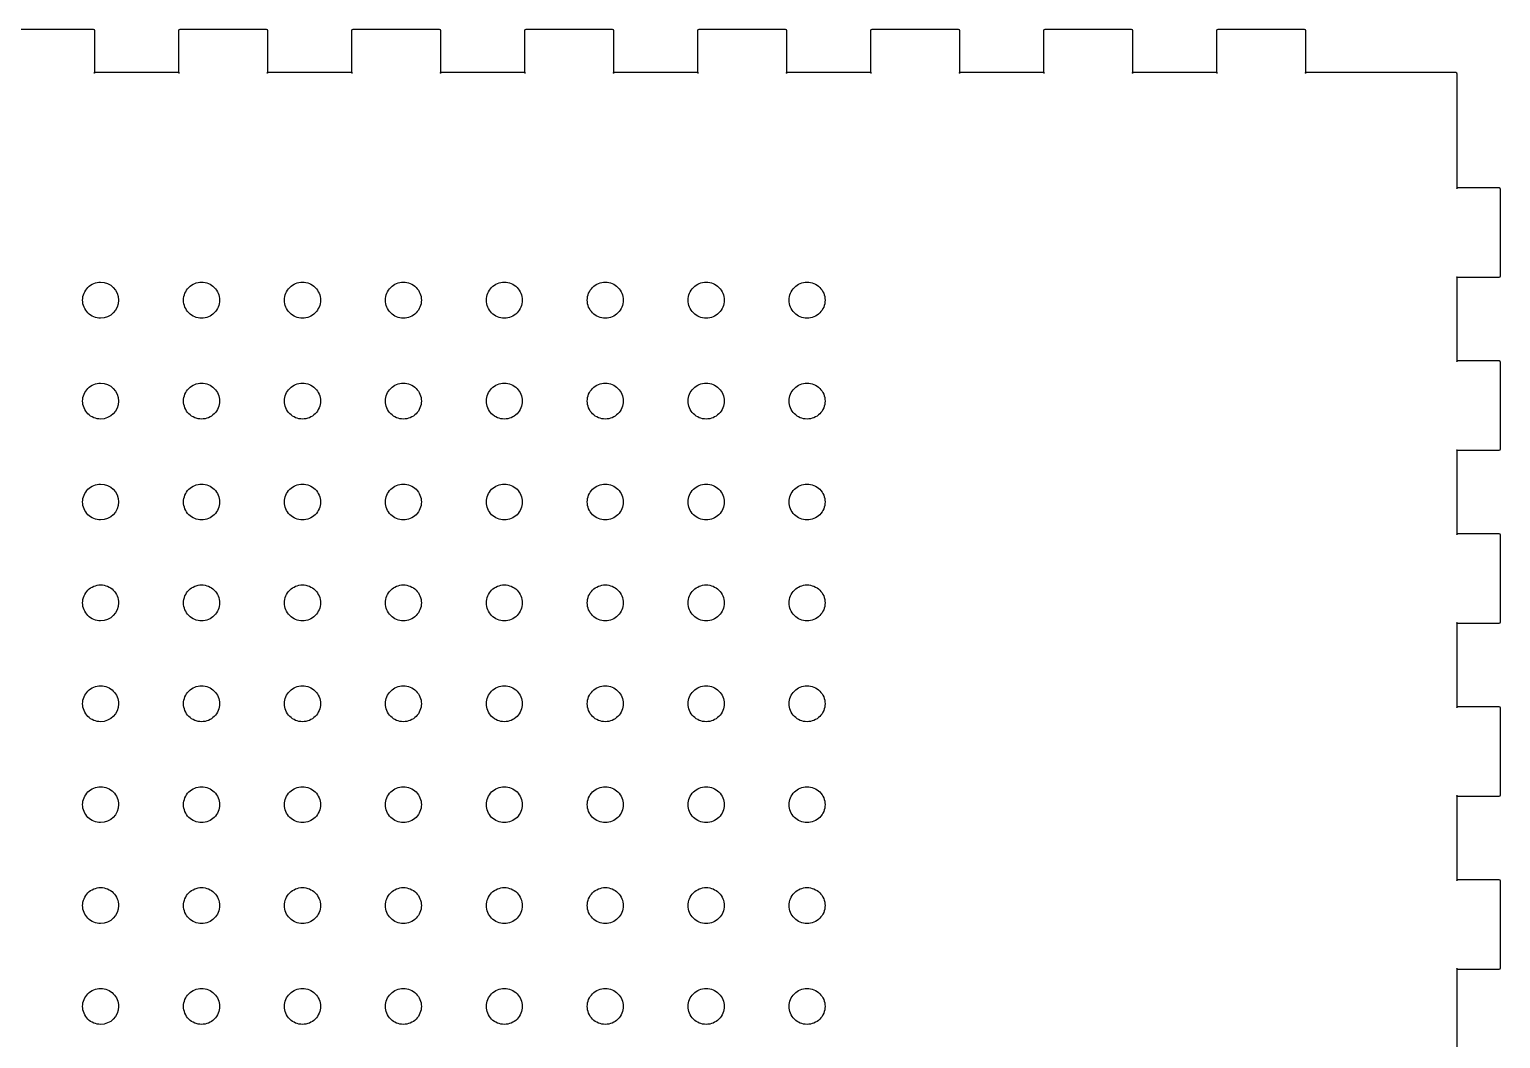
# Model space of a CAD drawing. Header units: millimetres. Extents: x 10 to 420, y 22 to 379.
# Drawn here: x 109.2 to 211.2, y 303.3 to 373.3 of the extents above; entities that cross this region are included whole.
import ezdxf

# ---------------------------------------------------------------- set-up
doc = ezdxf.new("R2010")
doc.units = ezdxf.units.MM
doc.layers.add('Izgaralar', color=7, linetype='CONTINUOUS')

msp = doc.modelspace()

# ---------------------------------------------------------------- linework, layer by layer
at = {"layer": 'Izgaralar', "color": 1}
for points in [[(113.6, 373.3), (107.6, 373.3)], [(119.5, 373.2), (119.5, 370.3), (113.7, 370.3), (113.7, 373.2)], [(125.6, 373.3), (119.6, 373.3)], [(131.5, 373.2), (131.5, 370.3), (125.7, 370.3), (125.7, 373.2)], [(137.6, 373.3), (131.6, 373.3)], [(143.5, 373.2), (143.5, 370.3), (137.7, 370.3), (137.7, 373.2)], [(149.6, 373.3), (143.6, 373.3)], [(155.5, 373.2), (155.5, 370.3), (149.7, 370.3), (149.7, 373.2)], [(161.6, 373.3), (155.6, 373.3)], [(167.5, 373.2), (167.5, 370.3), (161.7, 370.3), (161.7, 373.2)], [(173.6, 373.3), (167.6, 373.3)], [(179.5, 373.2), (179.5, 370.3), (173.7, 370.3), (173.7, 373.2)], [(185.6, 373.3), (179.6, 373.3)], [(191.5, 373.2), (191.5, 370.3), (185.7, 370.3), (185.7, 373.2)], [(197.6, 373.3), (191.6, 373.3)], [(208.1, 370.3), (197.7, 370.3), (197.7, 373.2)], [(211.1, 362.3), (208.2, 362.3), (208.2, 370.2)], [(211.2, 356.2), (211.2, 362.2)], [(211.1, 350.3), (208.2, 350.3), (208.2, 356.1), (211.1, 356.1)], [(211.2, 344.2), (211.2, 350.2)], [(211.1, 338.3), (208.2, 338.3), (208.2, 344.1), (211.1, 344.1)], [(211.2, 332.2), (211.2, 338.2)], [(211.1, 326.3), (208.2, 326.3), (208.2, 332.1), (211.1, 332.1)], [(211.2, 320.2), (211.2, 326.2)], [(211.1, 314.3), (208.2, 314.3), (208.2, 320.1), (211.1, 320.1)], [(211.2, 308.2), (211.2, 314.2)], [(211.1, 302.3), (208.2, 302.3), (208.2, 308.1), (211.1, 308.1)]]:
    msp.add_lwpolyline(points, dxfattribs=at)
at = {"layer": 'Izgaralar', "color": 7}
for points in [[(115.346628, 354.514076)], [(122.34663, 354.514076)], [(129.34663, 354.514076)], [(136.34663, 354.514076)], [(143.34663, 354.514076)], [(150.34663, 354.514076)], [(157.34664, 354.514076)], [(164.34664, 354.514076)], [(115.346628, 347.514076)], [(122.34663, 347.514076)], [(129.34663, 347.514076)], [(136.34663, 347.514076)], [(143.34663, 347.514076)], [(150.34663, 347.514076)], [(157.34664, 347.514076)], [(164.34664, 347.514076)], [(115.346628, 340.514076)], [(122.34663, 340.514076)], [(129.34663, 340.514076)], [(136.34663, 340.514076)], [(143.34663, 340.514076)], [(150.34663, 340.514076)], [(157.34664, 340.514076)], [(164.34664, 340.514076)], [(115.346628, 333.514072)], [(122.34663, 333.514072)], [(129.34663, 333.514072)], [(136.34663, 333.514072)], [(143.34663, 333.514072)], [(150.34663, 333.514072)], [(157.34664, 333.514072)], [(164.34664, 333.514072)], [(115.346628, 326.514072)], [(122.34663, 326.514072)], [(129.34663, 326.514072)], [(136.34663, 326.514072)], [(143.34663, 326.514072)], [(150.34663, 326.514072)], [(157.34664, 326.514072)], [(164.34664, 326.514072)], [(115.346628, 319.514072)], [(122.34663, 319.514072)], [(129.34663, 319.514072)], [(136.34663, 319.514072)], [(143.34663, 319.514072)], [(150.34663, 319.514072)], [(157.34664, 319.514072)], [(164.34664, 319.514072)], [(115.346628, 312.514072)], [(122.34663, 312.514072)], [(129.34663, 312.514072)], [(136.34663, 312.514072)], [(143.34663, 312.514072)], [(150.34663, 312.514072)], [(157.34664, 312.514072)], [(164.34664, 312.514072)], [(115.346628, 305.514072)], [(122.34663, 305.514072)], [(129.34663, 305.514072)], [(136.34663, 305.514072)], [(143.34663, 305.514072)], [(150.34663, 305.514072)], [(157.34664, 305.514072)], [(164.34664, 305.514072)]]:
    msp.add_lwpolyline(points, close=True, dxfattribs=at)
at = {"layer": 'Izgaralar', "color": 1}
for points in [[(113.7, 373.2), (113.7, 373.255), (113.655, 373.3), (113.6, 373.3)], [(119.6, 373.3), (119.545, 373.3), (119.5, 373.255), (119.5, 373.2)], [(125.7, 373.2), (125.7, 373.255), (125.655, 373.3), (125.6, 373.3)], [(131.6, 373.3), (131.545, 373.3), (131.5, 373.255), (131.5, 373.2)], [(137.7, 373.2), (137.7, 373.255), (137.655, 373.3), (137.6, 373.3)], [(143.6, 373.3), (143.545, 373.3), (143.5, 373.255), (143.5, 373.2)], [(149.7, 373.2), (149.7, 373.255), (149.655, 373.3), (149.6, 373.3)], [(155.6, 373.3), (155.545, 373.3), (155.5, 373.255), (155.5, 373.2)], [(161.7, 373.2), (161.7, 373.255), (161.655, 373.3), (161.6, 373.3)], [(167.6, 373.3), (167.545, 373.3), (167.5, 373.255), (167.5, 373.2)], [(173.7, 373.2), (173.7, 373.255), (173.655, 373.3), (173.6, 373.3)], [(179.6, 373.3), (179.545, 373.3), (179.5, 373.255), (179.5, 373.2)], [(185.7, 373.2), (185.7, 373.255), (185.655, 373.3), (185.6, 373.3)], [(191.6, 373.3), (191.545, 373.3), (191.5, 373.255), (191.5, 373.2)], [(197.7, 373.2), (197.7, 373.255), (197.655, 373.3), (197.6, 373.3)], [(113.7, 370.3), (113.6, 370.3), (113.7, 370.2), (113.7, 370.3)], [(119.5, 370.3), (119.5, 370.2), (119.6, 370.3), (119.5, 370.3)], [(125.7, 370.3), (125.6, 370.3), (125.7, 370.2), (125.7, 370.3)], [(131.5, 370.3), (131.5, 370.2), (131.6, 370.3), (131.5, 370.3)], [(137.7, 370.3), (137.6, 370.3), (137.7, 370.2), (137.7, 370.3)], [(143.5, 370.3), (143.5, 370.2), (143.6, 370.3), (143.5, 370.3)], [(149.7, 370.3), (149.6, 370.3), (149.7, 370.2), (149.7, 370.3)], [(155.5, 370.3), (155.5, 370.2), (155.6, 370.3), (155.5, 370.3)], [(161.7, 370.3), (161.6, 370.3), (161.7, 370.2), (161.7, 370.3)], [(167.5, 370.3), (167.5, 370.2), (167.6, 370.3), (167.5, 370.3)], [(173.7, 370.3), (173.6, 370.3), (173.7, 370.2), (173.7, 370.3)], [(179.5, 370.3), (179.5, 370.2), (179.6, 370.3), (179.5, 370.3)], [(185.7, 370.3), (185.6, 370.3), (185.7, 370.2), (185.7, 370.3)], [(191.5, 370.3), (191.5, 370.2), (191.6, 370.3), (191.5, 370.3)], [(197.7, 370.3), (197.6, 370.3), (197.7, 370.2), (197.7, 370.3)], [(208.2, 370.2), (208.2, 370.255), (208.155, 370.3), (208.1, 370.3)], [(208.2, 362.3), (208.1, 362.3), (208.2, 362.2), (208.2, 362.3)], [(211.2, 362.2), (211.2, 362.255), (211.155, 362.3), (211.1, 362.3)], [(208.2, 356.1), (208.2, 356.2), (208.1, 356.1), (208.2, 356.1)], [(211.1, 356.1), (211.155, 356.1), (211.2, 356.145), (211.2, 356.2)], [(208.2, 350.3), (208.1, 350.3), (208.2, 350.2), (208.2, 350.3)], [(211.2, 350.2), (211.2, 350.255), (211.155, 350.3), (211.1, 350.3)], [(208.2, 344.1), (208.2, 344.2), (208.1, 344.1), (208.2, 344.1)], [(211.1, 344.1), (211.155, 344.1), (211.2, 344.145), (211.2, 344.2)], [(208.2, 338.3), (208.1, 338.3), (208.2, 338.2), (208.2, 338.3)], [(211.2, 338.2), (211.2, 338.255), (211.155, 338.3), (211.1, 338.3)], [(208.2, 332.1), (208.2, 332.2), (208.1, 332.1), (208.2, 332.1)], [(211.1, 332.1), (211.155, 332.1), (211.2, 332.145), (211.2, 332.2)], [(208.2, 326.3), (208.1, 326.3), (208.2, 326.2), (208.2, 326.3)], [(211.2, 326.2), (211.2, 326.255), (211.155, 326.3), (211.1, 326.3)], [(208.2, 320.1), (208.2, 320.2), (208.1, 320.1), (208.2, 320.1)], [(211.1, 320.1), (211.155, 320.1), (211.2, 320.145), (211.2, 320.2)], [(208.2, 314.3), (208.1, 314.3), (208.2, 314.2), (208.2, 314.3)], [(211.2, 314.2), (211.2, 314.255), (211.155, 314.3), (211.1, 314.3)], [(208.2, 308.1), (208.2, 308.2), (208.1, 308.1), (208.2, 308.1)], [(211.1, 308.1), (211.155, 308.1), (211.2, 308.145), (211.2, 308.2)]]:
    msp.add_open_spline(points, degree=3, dxfattribs=at)
at = {"layer": 'Izgaralar', "color": 7}
for points in [[(112.853429, 354.514076), (112.853429, 354.844695), (112.984767, 355.161772), (113.21855, 355.395555)], [(113.21855, 355.395555), (113.452333, 355.629338), (113.76941, 355.760675), (114.100029, 355.760675)], [(114.100029, 355.760675), (114.788507, 355.760675), (115.346628, 355.202554), (115.346628, 354.514076)], [(119.853429, 354.514076), (119.853429, 354.844695), (119.984767, 355.161772), (120.21855, 355.395555)], [(120.21855, 355.395555), (120.452333, 355.629338), (120.76941, 355.760675), (121.100029, 355.760675)], [(121.100029, 355.760675), (121.430648, 355.760675), (121.747726, 355.629338), (121.981509, 355.395555)], [(121.981509, 355.395555), (122.215292, 355.161773), (122.34663, 354.844695), (122.34663, 354.514076)], [(126.85343, 354.514076), (126.85343, 354.844695), (126.984768, 355.161772), (127.218551, 355.395555)], [(127.218551, 355.395555), (127.452334, 355.629338), (127.769411, 355.760675), (128.10003, 355.760675)], [(128.10003, 355.760675), (128.430649, 355.760675), (128.747726, 355.629338), (128.981509, 355.395555)], [(128.981509, 355.395555), (129.215292, 355.161772), (129.34663, 354.844695), (129.34663, 354.514076)], [(133.85343, 354.514076), (133.85343, 354.844695), (133.984768, 355.161772), (134.218551, 355.395555)], [(134.218551, 355.395555), (134.452334, 355.629338), (134.769411, 355.760675), (135.10003, 355.760675)], [(135.10003, 355.760675), (135.430649, 355.760675), (135.747726, 355.629338), (135.981509, 355.395555)], [(135.981509, 355.395555), (136.215292, 355.161772), (136.34663, 354.844695), (136.34663, 354.514076)], [(140.85343, 354.514076), (140.85343, 354.844695), (140.984768, 355.161772), (141.218551, 355.395555)], [(141.218551, 355.395555), (141.452334, 355.629338), (141.769411, 355.760675), (142.10003, 355.760675)], [(142.10003, 355.760675), (142.430649, 355.760675), (142.747726, 355.629338), (142.981509, 355.395555)], [(142.981509, 355.395555), (143.215292, 355.161772), (143.34663, 354.844695), (143.34663, 354.514076)], [(147.85343, 354.514076), (147.85343, 354.844695), (147.984768, 355.161772), (148.218551, 355.395555)], [(148.218551, 355.395555), (148.452334, 355.629338), (148.769411, 355.760675), (149.10003, 355.760675)], [(149.10003, 355.760675), (149.430649, 355.760675), (149.747726, 355.629338), (149.981509, 355.395555)], [(149.981509, 355.395555), (150.215292, 355.161772), (150.34663, 354.844695), (150.34663, 354.514076)], [(154.85344, 354.514076), (154.85344, 354.844695), (154.984778, 355.161772), (155.218561, 355.395555)], [(155.218561, 355.395555), (155.452344, 355.629338), (155.769421, 355.760675), (156.10004, 355.760675)], [(156.10004, 355.760675), (156.430659, 355.760675), (156.747736, 355.629338), (156.981519, 355.395555)], [(156.981519, 355.395555), (157.215302, 355.161772), (157.34664, 354.844695), (157.34664, 354.514076)], [(161.85344, 354.514076), (161.85344, 354.844695), (161.984778, 355.161772), (162.218561, 355.395555)], [(162.218561, 355.395555), (162.452344, 355.629338), (162.769421, 355.760675), (163.10004, 355.760675)], [(163.10004, 355.760675), (163.430659, 355.760675), (163.747736, 355.629338), (163.981519, 355.395555)], [(163.981519, 355.395555), (164.215302, 355.161772), (164.34664, 354.844695), (164.34664, 354.514076)], [(113.21855, 353.632597), (112.984767, 353.86638), (112.853429, 354.183457), (112.853429, 354.514076)], [(115.346628, 354.514076), (115.346628, 353.825598), (114.788507, 353.267477), (114.100029, 353.267477)], [(120.21855, 353.632597), (119.984767, 353.86638), (119.853429, 354.183457), (119.853429, 354.514076)], [(122.34663, 354.514076), (122.34663, 354.183457), (122.215292, 353.866379), (121.981509, 353.632597)], [(127.218551, 353.632597), (126.984768, 353.86638), (126.85343, 354.183457), (126.85343, 354.514076)], [(129.34663, 354.514076), (129.34663, 354.183457), (129.215292, 353.86638), (128.981509, 353.632597)], [(134.218551, 353.632597), (133.984768, 353.86638), (133.85343, 354.183457), (133.85343, 354.514076)], [(136.34663, 354.514076), (136.34663, 354.183457), (136.215292, 353.86638), (135.981509, 353.632597)], [(141.218551, 353.632597), (140.984768, 353.86638), (140.85343, 354.183457), (140.85343, 354.514076)], [(143.34663, 354.514076), (143.34663, 354.183457), (143.215292, 353.86638), (142.981509, 353.632597)], [(148.218551, 353.632597), (147.984768, 353.86638), (147.85343, 354.183457), (147.85343, 354.514076)], [(150.34663, 354.514076), (150.34663, 354.183457), (150.215292, 353.86638), (149.981509, 353.632597)], [(155.218561, 353.632597), (154.984778, 353.86638), (154.85344, 354.183457), (154.85344, 354.514076)], [(157.34664, 354.514076), (157.34664, 354.183457), (157.215302, 353.86638), (156.981519, 353.632597)], [(162.218561, 353.632597), (161.984778, 353.86638), (161.85344, 354.183457), (161.85344, 354.514076)], [(164.34664, 354.514076), (164.34664, 354.183457), (164.215302, 353.86638), (163.981519, 353.632597)], [(114.100029, 353.267477), (113.76941, 353.267477), (113.452333, 353.398814), (113.21855, 353.632597)], [(121.100029, 353.267477), (120.76941, 353.267477), (120.452333, 353.398814), (120.21855, 353.632597)], [(121.981509, 353.632597), (121.747726, 353.398814), (121.430648, 353.267477), (121.100029, 353.267477)], [(128.10003, 353.267477), (127.769411, 353.267477), (127.452334, 353.398814), (127.218551, 353.632597)], [(128.981509, 353.632597), (128.747726, 353.398814), (128.430649, 353.267477), (128.10003, 353.267477)], [(135.10003, 353.267477), (134.769411, 353.267477), (134.452334, 353.398814), (134.218551, 353.632597)], [(135.981509, 353.632597), (135.747726, 353.398814), (135.430649, 353.267477), (135.10003, 353.267477)], [(142.10003, 353.267477), (141.769411, 353.267477), (141.452334, 353.398814), (141.218551, 353.632597)], [(142.981509, 353.632597), (142.747726, 353.398814), (142.430649, 353.267477), (142.10003, 353.267477)], [(149.10003, 353.267477), (148.769411, 353.267477), (148.452334, 353.398814), (148.218551, 353.632597)], [(149.981509, 353.632597), (149.747726, 353.398814), (149.430649, 353.267477), (149.10003, 353.267477)], [(156.10004, 353.267477), (155.769421, 353.267477), (155.452344, 353.398814), (155.218561, 353.632597)], [(156.981519, 353.632597), (156.747736, 353.398814), (156.430659, 353.267477), (156.10004, 353.267477)], [(163.10004, 353.267477), (162.769421, 353.267477), (162.452344, 353.398814), (162.218561, 353.632597)], [(163.981519, 353.632597), (163.747736, 353.398814), (163.430659, 353.267477), (163.10004, 353.267477)], [(112.853429, 347.514076), (112.853429, 347.844695), (112.984767, 348.161772), (113.21855, 348.395555)], [(113.21855, 348.395555), (113.452333, 348.629338), (113.76941, 348.760675), (114.100029, 348.760675)], [(114.100029, 348.760675), (114.788507, 348.760675), (115.346628, 348.202554), (115.346628, 347.514076)], [(119.853429, 347.514076), (119.853429, 347.844695), (119.984767, 348.161772), (120.21855, 348.395555)], [(120.21855, 348.395555), (120.452333, 348.629338), (120.76941, 348.760675), (121.100029, 348.760675)], [(121.100029, 348.760675), (121.430648, 348.760675), (121.747726, 348.629338), (121.981509, 348.395555)], [(121.981509, 348.395555), (122.215292, 348.161773), (122.34663, 347.844695), (122.34663, 347.514076)], [(126.85343, 347.514076), (126.85343, 347.844695), (126.984768, 348.161772), (127.218551, 348.395555)], [(127.218551, 348.395555), (127.452334, 348.629338), (127.769411, 348.760675), (128.10003, 348.760675)], [(128.10003, 348.760675), (128.430649, 348.760675), (128.747726, 348.629338), (128.981509, 348.395555)], [(128.981509, 348.395555), (129.215292, 348.161772), (129.34663, 347.844695), (129.34663, 347.514076)], [(133.85343, 347.514076), (133.85343, 347.844695), (133.984768, 348.161772), (134.218551, 348.395555)], [(134.218551, 348.395555), (134.452334, 348.629338), (134.769411, 348.760675), (135.10003, 348.760675)], [(135.10003, 348.760675), (135.430649, 348.760675), (135.747726, 348.629338), (135.981509, 348.395555)], [(135.981509, 348.395555), (136.215292, 348.161772), (136.34663, 347.844695), (136.34663, 347.514076)], [(140.85343, 347.514076), (140.85343, 347.844695), (140.984768, 348.161772), (141.218551, 348.395555)], [(141.218551, 348.395555), (141.452334, 348.629338), (141.769411, 348.760675), (142.10003, 348.760675)], [(142.10003, 348.760675), (142.430649, 348.760675), (142.747726, 348.629338), (142.981509, 348.395555)], [(142.981509, 348.395555), (143.215292, 348.161772), (143.34663, 347.844695), (143.34663, 347.514076)], [(147.85343, 347.514076), (147.85343, 347.844695), (147.984768, 348.161772), (148.218551, 348.395555)], [(148.218551, 348.395555), (148.452334, 348.629338), (148.769411, 348.760675), (149.10003, 348.760675)], [(149.10003, 348.760675), (149.430649, 348.760675), (149.747726, 348.629338), (149.981509, 348.395555)], [(149.981509, 348.395555), (150.215292, 348.161772), (150.34663, 347.844695), (150.34663, 347.514076)], [(154.85344, 347.514076), (154.85344, 347.844695), (154.984778, 348.161772), (155.218561, 348.395555)], [(155.218561, 348.395555), (155.452344, 348.629338), (155.769421, 348.760675), (156.10004, 348.760675)], [(156.10004, 348.760675), (156.430659, 348.760675), (156.747736, 348.629338), (156.981519, 348.395555)], [(156.981519, 348.395555), (157.215302, 348.161772), (157.34664, 347.844695), (157.34664, 347.514076)], [(161.85344, 347.514076), (161.85344, 347.844695), (161.984778, 348.161772), (162.218561, 348.395555)], [(162.218561, 348.395555), (162.452344, 348.629338), (162.769421, 348.760675), (163.10004, 348.760675)], [(163.10004, 348.760675), (163.430659, 348.760675), (163.747736, 348.629338), (163.981519, 348.395555)], [(163.981519, 348.395555), (164.215302, 348.161772), (164.34664, 347.844695), (164.34664, 347.514076)], [(113.21855, 346.632597), (112.984767, 346.86638), (112.853429, 347.183457), (112.853429, 347.514076)], [(115.346628, 347.514076), (115.346628, 346.825598), (114.788507, 346.267477), (114.100029, 346.267477)], [(120.21855, 346.632597), (119.984767, 346.86638), (119.853429, 347.183457), (119.853429, 347.514076)], [(122.34663, 347.514076), (122.34663, 347.183457), (122.215292, 346.866379), (121.981509, 346.632597)], [(127.218551, 346.632597), (126.984768, 346.86638), (126.85343, 347.183457), (126.85343, 347.514076)], [(129.34663, 347.514076), (129.34663, 347.183457), (129.215292, 346.86638), (128.981509, 346.632597)], [(134.218551, 346.632597), (133.984768, 346.86638), (133.85343, 347.183457), (133.85343, 347.514076)], [(136.34663, 347.514076), (136.34663, 347.183457), (136.215292, 346.86638), (135.981509, 346.632597)], [(141.218551, 346.632597), (140.984768, 346.86638), (140.85343, 347.183457), (140.85343, 347.514076)], [(143.34663, 347.514076), (143.34663, 347.183457), (143.215292, 346.86638), (142.981509, 346.632597)], [(148.218551, 346.632597), (147.984768, 346.86638), (147.85343, 347.183457), (147.85343, 347.514076)], [(150.34663, 347.514076), (150.34663, 347.183457), (150.215292, 346.86638), (149.981509, 346.632597)], [(155.218561, 346.632597), (154.984778, 346.86638), (154.85344, 347.183457), (154.85344, 347.514076)], [(157.34664, 347.514076), (157.34664, 347.183457), (157.215302, 346.86638), (156.981519, 346.632597)], [(162.218561, 346.632597), (161.984778, 346.86638), (161.85344, 347.183457), (161.85344, 347.514076)], [(164.34664, 347.514076), (164.34664, 347.183457), (164.215302, 346.86638), (163.981519, 346.632597)], [(114.100029, 346.267477), (113.76941, 346.267477), (113.452333, 346.398814), (113.21855, 346.632597)], [(121.100029, 346.267477), (120.76941, 346.267477), (120.452333, 346.398814), (120.21855, 346.632597)], [(121.981509, 346.632597), (121.747726, 346.398814), (121.430648, 346.267477), (121.100029, 346.267477)], [(128.10003, 346.267477), (127.769411, 346.267477), (127.452334, 346.398814), (127.218551, 346.632597)], [(128.981509, 346.632597), (128.747726, 346.398814), (128.430649, 346.267477), (128.10003, 346.267477)], [(135.10003, 346.267477), (134.769411, 346.267477), (134.452334, 346.398814), (134.218551, 346.632597)], [(135.981509, 346.632597), (135.747726, 346.398814), (135.430649, 346.267477), (135.10003, 346.267477)], [(142.10003, 346.267477), (141.769411, 346.267477), (141.452334, 346.398814), (141.218551, 346.632597)], [(142.981509, 346.632597), (142.747726, 346.398814), (142.430649, 346.267477), (142.10003, 346.267477)], [(149.10003, 346.267477), (148.769411, 346.267477), (148.452334, 346.398814), (148.218551, 346.632597)], [(149.981509, 346.632597), (149.747726, 346.398814), (149.430649, 346.267477), (149.10003, 346.267477)], [(156.10004, 346.267477), (155.769421, 346.267477), (155.452344, 346.398814), (155.218561, 346.632597)], [(156.981519, 346.632597), (156.747736, 346.398814), (156.430659, 346.267477), (156.10004, 346.267477)], [(163.10004, 346.267477), (162.769421, 346.267477), (162.452344, 346.398814), (162.218561, 346.632597)], [(163.981519, 346.632597), (163.747736, 346.398814), (163.430659, 346.267477), (163.10004, 346.267477)], [(112.853429, 340.514076), (112.853429, 340.844695), (112.984767, 341.161772), (113.21855, 341.395555)], [(113.21855, 341.395555), (113.452333, 341.629338), (113.76941, 341.760675), (114.100029, 341.760675)], [(114.100029, 341.760675), (114.788507, 341.760675), (115.346628, 341.202554), (115.346628, 340.514076)], [(119.853429, 340.514076), (119.853429, 340.844695), (119.984767, 341.161772), (120.21855, 341.395555)], [(120.21855, 341.395555), (120.452333, 341.629338), (120.76941, 341.760675), (121.100029, 341.760675)], [(121.100029, 341.760675), (121.430648, 341.760675), (121.747726, 341.629338), (121.981509, 341.395555)], [(121.981509, 341.395555), (122.215292, 341.161773), (122.34663, 340.844695), (122.34663, 340.514076)], [(126.85343, 340.514076), (126.85343, 340.844695), (126.984768, 341.161772), (127.218551, 341.395555)], [(127.218551, 341.395555), (127.452334, 341.629338), (127.769411, 341.760675), (128.10003, 341.760675)], [(128.10003, 341.760675), (128.430649, 341.760675), (128.747726, 341.629338), (128.981509, 341.395555)], [(128.981509, 341.395555), (129.215292, 341.161772), (129.34663, 340.844695), (129.34663, 340.514076)], [(133.85343, 340.514076), (133.85343, 340.844695), (133.984768, 341.161772), (134.218551, 341.395555)], [(134.218551, 341.395555), (134.452334, 341.629338), (134.769411, 341.760675), (135.10003, 341.760675)], [(135.10003, 341.760675), (135.430649, 341.760675), (135.747726, 341.629338), (135.981509, 341.395555)], [(135.981509, 341.395555), (136.215292, 341.161772), (136.34663, 340.844695), (136.34663, 340.514076)], [(140.85343, 340.514076), (140.85343, 340.844695), (140.984768, 341.161772), (141.218551, 341.395555)], [(141.218551, 341.395555), (141.452334, 341.629338), (141.769411, 341.760675), (142.10003, 341.760675)], [(142.10003, 341.760675), (142.430649, 341.760675), (142.747726, 341.629338), (142.981509, 341.395555)], [(142.981509, 341.395555), (143.215292, 341.161772), (143.34663, 340.844695), (143.34663, 340.514076)], [(147.85343, 340.514076), (147.85343, 340.844695), (147.984768, 341.161772), (148.218551, 341.395555)], [(148.218551, 341.395555), (148.452334, 341.629338), (148.769411, 341.760675), (149.10003, 341.760675)], [(149.10003, 341.760675), (149.430649, 341.760675), (149.747726, 341.629338), (149.981509, 341.395555)], [(149.981509, 341.395555), (150.215292, 341.161772), (150.34663, 340.844695), (150.34663, 340.514076)], [(154.85344, 340.514076), (154.85344, 340.844695), (154.984778, 341.161772), (155.218561, 341.395555)], [(155.218561, 341.395555), (155.452344, 341.629338), (155.769421, 341.760675), (156.10004, 341.760675)], [(156.10004, 341.760675), (156.430659, 341.760675), (156.747736, 341.629338), (156.981519, 341.395555)], [(156.981519, 341.395555), (157.215302, 341.161772), (157.34664, 340.844695), (157.34664, 340.514076)], [(161.85344, 340.514076), (161.85344, 340.844695), (161.984778, 341.161772), (162.218561, 341.395555)], [(162.218561, 341.395555), (162.452344, 341.629338), (162.769421, 341.760675), (163.10004, 341.760675)], [(163.10004, 341.760675), (163.430659, 341.760675), (163.747736, 341.629338), (163.981519, 341.395555)], [(163.981519, 341.395555), (164.215302, 341.161772), (164.34664, 340.844695), (164.34664, 340.514076)], [(113.21855, 339.632597), (112.984767, 339.86638), (112.853429, 340.183457), (112.853429, 340.514076)], [(115.346628, 340.514076), (115.346628, 339.825598), (114.788507, 339.267477), (114.100029, 339.267477)], [(120.21855, 339.632597), (119.984767, 339.86638), (119.853429, 340.183457), (119.853429, 340.514076)], [(122.34663, 340.514076), (122.34663, 340.183457), (122.215292, 339.866379), (121.981509, 339.632597)], [(127.218551, 339.632597), (126.984768, 339.86638), (126.85343, 340.183457), (126.85343, 340.514076)], [(129.34663, 340.514076), (129.34663, 340.183457), (129.215292, 339.86638), (128.981509, 339.632597)], [(134.218551, 339.632597), (133.984768, 339.86638), (133.85343, 340.183457), (133.85343, 340.514076)], [(136.34663, 340.514076), (136.34663, 340.183457), (136.215292, 339.86638), (135.981509, 339.632597)], [(141.218551, 339.632597), (140.984768, 339.86638), (140.85343, 340.183457), (140.85343, 340.514076)], [(143.34663, 340.514076), (143.34663, 340.183457), (143.215292, 339.86638), (142.981509, 339.632597)], [(148.218551, 339.632597), (147.984768, 339.86638), (147.85343, 340.183457), (147.85343, 340.514076)], [(150.34663, 340.514076), (150.34663, 340.183457), (150.215292, 339.86638), (149.981509, 339.632597)], [(155.218561, 339.632597), (154.984778, 339.86638), (154.85344, 340.183457), (154.85344, 340.514076)], [(157.34664, 340.514076), (157.34664, 340.183457), (157.215302, 339.86638), (156.981519, 339.632597)], [(162.218561, 339.632597), (161.984778, 339.86638), (161.85344, 340.183457), (161.85344, 340.514076)], [(164.34664, 340.514076), (164.34664, 340.183457), (164.215302, 339.86638), (163.981519, 339.632597)], [(114.100029, 339.267477), (113.76941, 339.267477), (113.452333, 339.398814), (113.21855, 339.632597)], [(121.100029, 339.267477), (120.76941, 339.267477), (120.452333, 339.398814), (120.21855, 339.632597)], [(121.981509, 339.632597), (121.747726, 339.398814), (121.430648, 339.267477), (121.100029, 339.267477)], [(128.10003, 339.267477), (127.769411, 339.267477), (127.452334, 339.398814), (127.218551, 339.632597)], [(128.981509, 339.632597), (128.747726, 339.398814), (128.430649, 339.267477), (128.10003, 339.267477)], [(135.10003, 339.267477), (134.769411, 339.267477), (134.452334, 339.398814), (134.218551, 339.632597)], [(135.981509, 339.632597), (135.747726, 339.398814), (135.430649, 339.267477), (135.10003, 339.267477)], [(142.10003, 339.267477), (141.769411, 339.267477), (141.452334, 339.398814), (141.218551, 339.632597)], [(142.981509, 339.632597), (142.747726, 339.398814), (142.430649, 339.267477), (142.10003, 339.267477)], [(149.10003, 339.267477), (148.769411, 339.267477), (148.452334, 339.398814), (148.218551, 339.632597)], [(149.981509, 339.632597), (149.747726, 339.398814), (149.430649, 339.267477), (149.10003, 339.267477)], [(156.10004, 339.267477), (155.769421, 339.267477), (155.452344, 339.398814), (155.218561, 339.632597)], [(156.981519, 339.632597), (156.747736, 339.398814), (156.430659, 339.267477), (156.10004, 339.267477)], [(163.10004, 339.267477), (162.769421, 339.267477), (162.452344, 339.398814), (162.218561, 339.632597)], [(163.981519, 339.632597), (163.747736, 339.398814), (163.430659, 339.267477), (163.10004, 339.267477)], [(113.218549, 334.395552), (113.452332, 334.629334), (113.76941, 334.760672), (114.100029, 334.760672)], [(114.100029, 334.760672), (114.430648, 334.760672), (114.747725, 334.629334), (114.981508, 334.395551)], [(120.218549, 334.395552), (120.452332, 334.629334), (120.76941, 334.760672), (121.100029, 334.760672)], [(121.100029, 334.760672), (121.430648, 334.760672), (121.747726, 334.629335), (121.981509, 334.395552)], [(127.21855, 334.395552), (127.452333, 334.629334), (127.769411, 334.760672), (128.10003, 334.760672)], [(128.10003, 334.760672), (128.430649, 334.760672), (128.747727, 334.629334), (128.98151, 334.395552)], [(134.21855, 334.395552), (134.452333, 334.629334), (134.769411, 334.760672), (135.10003, 334.760672)], [(135.10003, 334.760672), (135.430649, 334.760672), (135.747727, 334.629334), (135.98151, 334.395552)], [(141.21855, 334.395552), (141.452333, 334.629334), (141.769411, 334.760672), (142.10003, 334.760672)], [(142.10003, 334.760672), (142.430649, 334.760672), (142.747727, 334.629334), (142.98151, 334.395552)], [(148.21855, 334.395552), (148.452333, 334.629334), (148.769411, 334.760672), (149.10003, 334.760672)], [(149.10003, 334.760672), (149.430649, 334.760672), (149.747727, 334.629334), (149.98151, 334.395552)], [(155.21856, 334.395552), (155.452343, 334.629334), (155.769421, 334.760672), (156.10004, 334.760672)], [(156.10004, 334.760672), (156.430659, 334.760672), (156.747737, 334.629334), (156.98152, 334.395552)], [(162.21856, 334.395552), (162.452343, 334.629334), (162.769421, 334.760672), (163.10004, 334.760672)], [(163.10004, 334.760672), (163.430659, 334.760672), (163.747737, 334.629334), (163.98152, 334.395552)], [(112.853429, 333.514072), (112.853429, 333.844691), (112.984767, 334.161769), (113.218549, 334.395552)], [(114.981508, 334.395551), (115.215291, 334.161768), (115.346628, 333.844691), (115.346628, 333.514072)], [(119.853429, 333.514072), (119.853429, 333.844691), (119.984767, 334.161769), (120.218549, 334.395552)], [(121.981509, 334.395552), (122.215292, 334.161769), (122.34663, 333.844691), (122.34663, 333.514072)], [(126.85343, 333.514072), (126.85343, 333.844691), (126.984768, 334.161769), (127.21855, 334.395552)], [(128.98151, 334.395552), (129.215292, 334.161769), (129.34663, 333.844691), (129.34663, 333.514072)], [(133.85343, 333.514072), (133.85343, 333.844691), (133.984768, 334.161769), (134.21855, 334.395552)], [(135.98151, 334.395552), (136.215292, 334.161769), (136.34663, 333.844691), (136.34663, 333.514072)], [(140.85343, 333.514072), (140.85343, 333.844691), (140.984768, 334.161769), (141.21855, 334.395552)], [(142.98151, 334.395552), (143.215292, 334.161769), (143.34663, 333.844691), (143.34663, 333.514072)], [(147.85343, 333.514072), (147.85343, 333.844691), (147.984768, 334.161769), (148.21855, 334.395552)], [(149.98151, 334.395552), (150.215292, 334.161769), (150.34663, 333.844691), (150.34663, 333.514072)], [(154.85344, 333.514072), (154.85344, 333.844691), (154.984778, 334.161769), (155.21856, 334.395552)], [(156.98152, 334.395552), (157.215302, 334.161769), (157.34664, 333.844691), (157.34664, 333.514072)], [(161.85344, 333.514072), (161.85344, 333.844691), (161.984778, 334.161769), (162.21856, 334.395552)], [(163.98152, 334.395552), (164.215302, 334.161769), (164.34664, 333.844691), (164.34664, 333.514072)], [(113.21855, 332.632593), (112.984767, 332.866376), (112.853429, 333.183453), (112.853429, 333.514072)], [(115.346628, 333.514072), (115.346628, 332.825594), (114.788507, 332.267473), (114.100029, 332.267473)], [(120.21855, 332.632593), (119.984767, 332.866376), (119.853429, 333.183453), (119.853429, 333.514072)], [(122.34663, 333.514072), (122.34663, 333.183453), (122.215292, 332.866375), (121.981509, 332.632593)], [(127.218551, 332.632593), (126.984768, 332.866376), (126.85343, 333.183453), (126.85343, 333.514072)], [(129.34663, 333.514072), (129.34663, 333.183453), (129.215292, 332.866376), (128.981509, 332.632593)], [(134.218551, 332.632593), (133.984768, 332.866376), (133.85343, 333.183453), (133.85343, 333.514072)], [(136.34663, 333.514072), (136.34663, 333.183453), (136.215292, 332.866376), (135.981509, 332.632593)], [(141.218551, 332.632593), (140.984768, 332.866376), (140.85343, 333.183453), (140.85343, 333.514072)], [(143.34663, 333.514072), (143.34663, 333.183453), (143.215292, 332.866376), (142.981509, 332.632593)], [(148.218551, 332.632593), (147.984768, 332.866376), (147.85343, 333.183453), (147.85343, 333.514072)], [(150.34663, 333.514072), (150.34663, 333.183453), (150.215292, 332.866376), (149.981509, 332.632593)], [(155.218561, 332.632593), (154.984778, 332.866376), (154.85344, 333.183453), (154.85344, 333.514072)], [(157.34664, 333.514072), (157.34664, 333.183453), (157.215302, 332.866376), (156.981519, 332.632593)], [(162.218561, 332.632593), (161.984778, 332.866376), (161.85344, 333.183453), (161.85344, 333.514072)], [(164.34664, 333.514072), (164.34664, 333.183453), (164.215302, 332.866376), (163.981519, 332.632593)], [(114.100029, 332.267473), (113.76941, 332.267473), (113.452333, 332.39881), (113.21855, 332.632593)], [(121.100029, 332.267473), (120.76941, 332.267473), (120.452333, 332.39881), (120.21855, 332.632593)], [(121.981509, 332.632593), (121.747726, 332.39881), (121.430648, 332.267473), (121.100029, 332.267473)], [(128.10003, 332.267473), (127.769411, 332.267473), (127.452334, 332.39881), (127.218551, 332.632593)], [(128.981509, 332.632593), (128.747726, 332.39881), (128.430649, 332.267473), (128.10003, 332.267473)], [(135.10003, 332.267473), (134.769411, 332.267473), (134.452334, 332.39881), (134.218551, 332.632593)], [(135.981509, 332.632593), (135.747726, 332.39881), (135.430649, 332.267473), (135.10003, 332.267473)], [(142.10003, 332.267473), (141.769411, 332.267473), (141.452334, 332.39881), (141.218551, 332.632593)], [(142.981509, 332.632593), (142.747726, 332.39881), (142.430649, 332.267473), (142.10003, 332.267473)], [(149.10003, 332.267473), (148.769411, 332.267473), (148.452334, 332.39881), (148.218551, 332.632593)], [(149.981509, 332.632593), (149.747726, 332.39881), (149.430649, 332.267473), (149.10003, 332.267473)], [(156.10004, 332.267473), (155.769421, 332.267473), (155.452344, 332.39881), (155.218561, 332.632593)], [(156.981519, 332.632593), (156.747736, 332.39881), (156.430659, 332.267473), (156.10004, 332.267473)], [(163.10004, 332.267473), (162.769421, 332.267473), (162.452344, 332.39881), (162.218561, 332.632593)], [(163.981519, 332.632593), (163.747736, 332.39881), (163.430659, 332.267473), (163.10004, 332.267473)], [(113.218549, 327.395552), (113.452332, 327.629334), (113.76941, 327.760672), (114.100029, 327.760672)], [(114.100029, 327.760672), (114.430648, 327.760672), (114.747725, 327.629334), (114.981508, 327.395551)], [(120.218549, 327.395552), (120.452332, 327.629334), (120.76941, 327.760672), (121.100029, 327.760672)], [(121.100029, 327.760672), (121.430648, 327.760672), (121.747726, 327.629335), (121.981509, 327.395552)], [(127.21855, 327.395552), (127.452333, 327.629334), (127.769411, 327.760672), (128.10003, 327.760672)], [(128.10003, 327.760672), (128.430649, 327.760672), (128.747727, 327.629334), (128.98151, 327.395552)], [(134.21855, 327.395552), (134.452333, 327.629334), (134.769411, 327.760672), (135.10003, 327.760672)], [(135.10003, 327.760672), (135.430649, 327.760672), (135.747727, 327.629334), (135.98151, 327.395552)], [(141.21855, 327.395552), (141.452333, 327.629334), (141.769411, 327.760672), (142.10003, 327.760672)], [(142.10003, 327.760672), (142.430649, 327.760672), (142.747727, 327.629334), (142.98151, 327.395552)], [(148.21855, 327.395552), (148.452333, 327.629334), (148.769411, 327.760672), (149.10003, 327.760672)], [(149.10003, 327.760672), (149.430649, 327.760672), (149.747727, 327.629334), (149.98151, 327.395552)], [(155.21856, 327.395552), (155.452343, 327.629334), (155.769421, 327.760672), (156.10004, 327.760672)], [(156.10004, 327.760672), (156.430659, 327.760672), (156.747737, 327.629334), (156.98152, 327.395552)], [(162.21856, 327.395552), (162.452343, 327.629334), (162.769421, 327.760672), (163.10004, 327.760672)], [(163.10004, 327.760672), (163.430659, 327.760672), (163.747737, 327.629334), (163.98152, 327.395552)], [(112.853429, 326.514072), (112.853429, 326.844691), (112.984767, 327.161769), (113.218549, 327.395552)], [(114.981508, 327.395551), (115.215291, 327.161768), (115.346628, 326.844691), (115.346628, 326.514072)], [(119.853429, 326.514072), (119.853429, 326.844691), (119.984767, 327.161769), (120.218549, 327.395552)], [(121.981509, 327.395552), (122.215292, 327.161769), (122.34663, 326.844691), (122.34663, 326.514072)], [(126.85343, 326.514072), (126.85343, 326.844691), (126.984768, 327.161769), (127.21855, 327.395552)], [(128.98151, 327.395552), (129.215292, 327.161769), (129.34663, 326.844691), (129.34663, 326.514072)], [(133.85343, 326.514072), (133.85343, 326.844691), (133.984768, 327.161769), (134.21855, 327.395552)], [(135.98151, 327.395552), (136.215292, 327.161769), (136.34663, 326.844691), (136.34663, 326.514072)], [(140.85343, 326.514072), (140.85343, 326.844691), (140.984768, 327.161769), (141.21855, 327.395552)], [(142.98151, 327.395552), (143.215292, 327.161769), (143.34663, 326.844691), (143.34663, 326.514072)], [(147.85343, 326.514072), (147.85343, 326.844691), (147.984768, 327.161769), (148.21855, 327.395552)], [(149.98151, 327.395552), (150.215292, 327.161769), (150.34663, 326.844691), (150.34663, 326.514072)], [(154.85344, 326.514072), (154.85344, 326.844691), (154.984778, 327.161769), (155.21856, 327.395552)], [(156.98152, 327.395552), (157.215302, 327.161769), (157.34664, 326.844691), (157.34664, 326.514072)], [(161.85344, 326.514072), (161.85344, 326.844691), (161.984778, 327.161769), (162.21856, 327.395552)], [(163.98152, 327.395552), (164.215302, 327.161769), (164.34664, 326.844691), (164.34664, 326.514072)], [(113.21855, 325.632593), (112.984767, 325.866376), (112.853429, 326.183453), (112.853429, 326.514072)], [(114.100029, 325.267473), (113.76941, 325.267473), (113.452333, 325.39881), (113.21855, 325.632593)], [(115.346628, 326.514072), (115.346628, 325.825594), (114.788507, 325.267473), (114.100029, 325.267473)], [(120.21855, 325.632593), (119.984767, 325.866376), (119.853429, 326.183453), (119.853429, 326.514072)], [(121.100029, 325.267473), (120.76941, 325.267473), (120.452333, 325.39881), (120.21855, 325.632593)], [(121.981509, 325.632593), (121.747726, 325.39881), (121.430648, 325.267473), (121.100029, 325.267473)], [(122.34663, 326.514072), (122.34663, 326.183453), (122.215292, 325.866375), (121.981509, 325.632593)], [(127.218551, 325.632593), (126.984768, 325.866376), (126.85343, 326.183453), (126.85343, 326.514072)], [(128.10003, 325.267473), (127.769411, 325.267473), (127.452334, 325.39881), (127.218551, 325.632593)], [(128.981509, 325.632593), (128.747726, 325.39881), (128.430649, 325.267473), (128.10003, 325.267473)], [(129.34663, 326.514072), (129.34663, 326.183453), (129.215292, 325.866376), (128.981509, 325.632593)], [(134.218551, 325.632593), (133.984768, 325.866376), (133.85343, 326.183453), (133.85343, 326.514072)], [(135.10003, 325.267473), (134.769411, 325.267473), (134.452334, 325.39881), (134.218551, 325.632593)], [(135.981509, 325.632593), (135.747726, 325.39881), (135.430649, 325.267473), (135.10003, 325.267473)], [(136.34663, 326.514072), (136.34663, 326.183453), (136.215292, 325.866376), (135.981509, 325.632593)], [(141.218551, 325.632593), (140.984768, 325.866376), (140.85343, 326.183453), (140.85343, 326.514072)], [(142.10003, 325.267473), (141.769411, 325.267473), (141.452334, 325.39881), (141.218551, 325.632593)], [(142.981509, 325.632593), (142.747726, 325.39881), (142.430649, 325.267473), (142.10003, 325.267473)], [(143.34663, 326.514072), (143.34663, 326.183453), (143.215292, 325.866376), (142.981509, 325.632593)], [(148.218551, 325.632593), (147.984768, 325.866376), (147.85343, 326.183453), (147.85343, 326.514072)], [(149.10003, 325.267473), (148.769411, 325.267473), (148.452334, 325.39881), (148.218551, 325.632593)], [(149.981509, 325.632593), (149.747726, 325.39881), (149.430649, 325.267473), (149.10003, 325.267473)], [(150.34663, 326.514072), (150.34663, 326.183453), (150.215292, 325.866376), (149.981509, 325.632593)], [(155.218561, 325.632593), (154.984778, 325.866376), (154.85344, 326.183453), (154.85344, 326.514072)], [(156.10004, 325.267473), (155.769421, 325.267473), (155.452344, 325.39881), (155.218561, 325.632593)], [(156.981519, 325.632593), (156.747736, 325.39881), (156.430659, 325.267473), (156.10004, 325.267473)], [(157.34664, 326.514072), (157.34664, 326.183453), (157.215302, 325.866376), (156.981519, 325.632593)], [(162.218561, 325.632593), (161.984778, 325.866376), (161.85344, 326.183453), (161.85344, 326.514072)], [(163.10004, 325.267473), (162.769421, 325.267473), (162.452344, 325.39881), (162.218561, 325.632593)], [(163.981519, 325.632593), (163.747736, 325.39881), (163.430659, 325.267473), (163.10004, 325.267473)], [(164.34664, 326.514072), (164.34664, 326.183453), (164.215302, 325.866376), (163.981519, 325.632593)], [(113.218549, 320.395552), (113.452332, 320.629334), (113.76941, 320.760672), (114.100029, 320.760672)], [(114.100029, 320.760672), (114.430648, 320.760672), (114.747725, 320.629334), (114.981508, 320.395551)], [(120.218549, 320.395552), (120.452332, 320.629334), (120.76941, 320.760672), (121.100029, 320.760672)], [(121.100029, 320.760672), (121.430648, 320.760672), (121.747726, 320.629335), (121.981509, 320.395552)], [(127.21855, 320.395552), (127.452333, 320.629334), (127.769411, 320.760672), (128.10003, 320.760672)], [(128.10003, 320.760672), (128.430649, 320.760672), (128.747727, 320.629334), (128.98151, 320.395552)], [(134.21855, 320.395552), (134.452333, 320.629334), (134.769411, 320.760672), (135.10003, 320.760672)], [(135.10003, 320.760672), (135.430649, 320.760672), (135.747727, 320.629334), (135.98151, 320.395552)], [(141.21855, 320.395552), (141.452333, 320.629334), (141.769411, 320.760672), (142.10003, 320.760672)], [(142.10003, 320.760672), (142.430649, 320.760672), (142.747727, 320.629334), (142.98151, 320.395552)], [(148.21855, 320.395552), (148.452333, 320.629334), (148.769411, 320.760672), (149.10003, 320.760672)], [(149.10003, 320.760672), (149.430649, 320.760672), (149.747727, 320.629334), (149.98151, 320.395552)], [(155.21856, 320.395552), (155.452343, 320.629334), (155.769421, 320.760672), (156.10004, 320.760672)], [(156.10004, 320.760672), (156.430659, 320.760672), (156.747737, 320.629334), (156.98152, 320.395552)], [(162.21856, 320.395552), (162.452343, 320.629334), (162.769421, 320.760672), (163.10004, 320.760672)], [(163.10004, 320.760672), (163.430659, 320.760672), (163.747737, 320.629334), (163.98152, 320.395552)], [(112.853429, 319.514072), (112.853429, 319.844691), (112.984767, 320.161769), (113.218549, 320.395552)], [(113.21855, 318.632593), (112.984767, 318.866376), (112.853429, 319.183453), (112.853429, 319.514072)], [(115.346628, 319.514072), (115.346628, 318.825594), (114.788507, 318.267473), (114.100029, 318.267473)], [(114.981508, 320.395551), (115.215291, 320.161768), (115.346628, 319.844691), (115.346628, 319.514072)], [(119.853429, 319.514072), (119.853429, 319.844691), (119.984767, 320.161769), (120.218549, 320.395552)], [(120.21855, 318.632593), (119.984767, 318.866376), (119.853429, 319.183453), (119.853429, 319.514072)], [(121.981509, 320.395552), (122.215292, 320.161769), (122.34663, 319.844691), (122.34663, 319.514072)], [(122.34663, 319.514072), (122.34663, 319.183453), (122.215292, 318.866375), (121.981509, 318.632593)], [(126.85343, 319.514072), (126.85343, 319.844691), (126.984768, 320.161769), (127.21855, 320.395552)], [(127.218551, 318.632593), (126.984768, 318.866376), (126.85343, 319.183453), (126.85343, 319.514072)], [(129.34663, 319.514072), (129.34663, 319.183453), (129.215292, 318.866376), (128.981509, 318.632593)], [(128.98151, 320.395552), (129.215292, 320.161769), (129.34663, 319.844691), (129.34663, 319.514072)], [(133.85343, 319.514072), (133.85343, 319.844691), (133.984768, 320.161769), (134.21855, 320.395552)], [(134.218551, 318.632593), (133.984768, 318.866376), (133.85343, 319.183453), (133.85343, 319.514072)], [(136.34663, 319.514072), (136.34663, 319.183453), (136.215292, 318.866376), (135.981509, 318.632593)], [(135.98151, 320.395552), (136.215292, 320.161769), (136.34663, 319.844691), (136.34663, 319.514072)], [(140.85343, 319.514072), (140.85343, 319.844691), (140.984768, 320.161769), (141.21855, 320.395552)], [(141.218551, 318.632593), (140.984768, 318.866376), (140.85343, 319.183453), (140.85343, 319.514072)], [(143.34663, 319.514072), (143.34663, 319.183453), (143.215292, 318.866376), (142.981509, 318.632593)], [(142.98151, 320.395552), (143.215292, 320.161769), (143.34663, 319.844691), (143.34663, 319.514072)], [(147.85343, 319.514072), (147.85343, 319.844691), (147.984768, 320.161769), (148.21855, 320.395552)], [(148.218551, 318.632593), (147.984768, 318.866376), (147.85343, 319.183453), (147.85343, 319.514072)], [(150.34663, 319.514072), (150.34663, 319.183453), (150.215292, 318.866376), (149.981509, 318.632593)], [(149.98151, 320.395552), (150.215292, 320.161769), (150.34663, 319.844691), (150.34663, 319.514072)], [(154.85344, 319.514072), (154.85344, 319.844691), (154.984778, 320.161769), (155.21856, 320.395552)], [(155.218561, 318.632593), (154.984778, 318.866376), (154.85344, 319.183453), (154.85344, 319.514072)], [(157.34664, 319.514072), (157.34664, 319.183453), (157.215302, 318.866376), (156.981519, 318.632593)], [(156.98152, 320.395552), (157.215302, 320.161769), (157.34664, 319.844691), (157.34664, 319.514072)], [(161.85344, 319.514072), (161.85344, 319.844691), (161.984778, 320.161769), (162.21856, 320.395552)], [(162.218561, 318.632593), (161.984778, 318.866376), (161.85344, 319.183453), (161.85344, 319.514072)], [(164.34664, 319.514072), (164.34664, 319.183453), (164.215302, 318.866376), (163.981519, 318.632593)], [(163.98152, 320.395552), (164.215302, 320.161769), (164.34664, 319.844691), (164.34664, 319.514072)], [(114.100029, 318.267473), (113.76941, 318.267473), (113.452333, 318.39881), (113.21855, 318.632593)], [(121.100029, 318.267473), (120.76941, 318.267473), (120.452333, 318.39881), (120.21855, 318.632593)], [(121.981509, 318.632593), (121.747726, 318.39881), (121.430648, 318.267473), (121.100029, 318.267473)], [(128.10003, 318.267473), (127.769411, 318.267473), (127.452334, 318.39881), (127.218551, 318.632593)], [(128.981509, 318.632593), (128.747726, 318.39881), (128.430649, 318.267473), (128.10003, 318.267473)], [(135.10003, 318.267473), (134.769411, 318.267473), (134.452334, 318.39881), (134.218551, 318.632593)], [(135.981509, 318.632593), (135.747726, 318.39881), (135.430649, 318.267473), (135.10003, 318.267473)], [(142.10003, 318.267473), (141.769411, 318.267473), (141.452334, 318.39881), (141.218551, 318.632593)], [(142.981509, 318.632593), (142.747726, 318.39881), (142.430649, 318.267473), (142.10003, 318.267473)], [(149.10003, 318.267473), (148.769411, 318.267473), (148.452334, 318.39881), (148.218551, 318.632593)], [(149.981509, 318.632593), (149.747726, 318.39881), (149.430649, 318.267473), (149.10003, 318.267473)], [(156.10004, 318.267473), (155.769421, 318.267473), (155.452344, 318.39881), (155.218561, 318.632593)], [(156.981519, 318.632593), (156.747736, 318.39881), (156.430659, 318.267473), (156.10004, 318.267473)], [(163.10004, 318.267473), (162.769421, 318.267473), (162.452344, 318.39881), (162.218561, 318.632593)], [(163.981519, 318.632593), (163.747736, 318.39881), (163.430659, 318.267473), (163.10004, 318.267473)], [(112.853429, 312.514072), (112.853429, 312.844691), (112.984767, 313.161769), (113.218549, 313.395552)], [(113.218549, 313.395552), (113.452332, 313.629334), (113.76941, 313.760672), (114.100029, 313.760672)], [(114.100029, 313.760672), (114.430648, 313.760672), (114.747725, 313.629334), (114.981508, 313.395551)], [(114.981508, 313.395551), (115.215291, 313.161768), (115.346628, 312.844691), (115.346628, 312.514072)], [(119.853429, 312.514072), (119.853429, 312.844691), (119.984767, 313.161769), (120.218549, 313.395552)], [(120.218549, 313.395552), (120.452332, 313.629334), (120.76941, 313.760672), (121.100029, 313.760672)], [(121.100029, 313.760672), (121.430648, 313.760672), (121.747726, 313.629335), (121.981509, 313.395552)], [(121.981509, 313.395552), (122.215292, 313.161769), (122.34663, 312.844691), (122.34663, 312.514072)], [(126.85343, 312.514072), (126.85343, 312.844691), (126.984768, 313.161769), (127.21855, 313.395552)], [(127.21855, 313.395552), (127.452333, 313.629334), (127.769411, 313.760672), (128.10003, 313.760672)], [(128.10003, 313.760672), (128.430649, 313.760672), (128.747727, 313.629334), (128.98151, 313.395552)], [(128.98151, 313.395552), (129.215292, 313.161769), (129.34663, 312.844691), (129.34663, 312.514072)], [(133.85343, 312.514072), (133.85343, 312.844691), (133.984768, 313.161769), (134.21855, 313.395552)], [(134.21855, 313.395552), (134.452333, 313.629334), (134.769411, 313.760672), (135.10003, 313.760672)], [(135.10003, 313.760672), (135.430649, 313.760672), (135.747727, 313.629334), (135.98151, 313.395552)], [(135.98151, 313.395552), (136.215292, 313.161769), (136.34663, 312.844691), (136.34663, 312.514072)], [(140.85343, 312.514072), (140.85343, 312.844691), (140.984768, 313.161769), (141.21855, 313.395552)], [(141.21855, 313.395552), (141.452333, 313.629334), (141.769411, 313.760672), (142.10003, 313.760672)], [(142.10003, 313.760672), (142.430649, 313.760672), (142.747727, 313.629334), (142.98151, 313.395552)], [(142.98151, 313.395552), (143.215292, 313.161769), (143.34663, 312.844691), (143.34663, 312.514072)], [(147.85343, 312.514072), (147.85343, 312.844691), (147.984768, 313.161769), (148.21855, 313.395552)], [(148.21855, 313.395552), (148.452333, 313.629334), (148.769411, 313.760672), (149.10003, 313.760672)], [(149.10003, 313.760672), (149.430649, 313.760672), (149.747727, 313.629334), (149.98151, 313.395552)], [(149.98151, 313.395552), (150.215292, 313.161769), (150.34663, 312.844691), (150.34663, 312.514072)], [(154.85344, 312.514072), (154.85344, 312.844691), (154.984778, 313.161769), (155.21856, 313.395552)], [(155.21856, 313.395552), (155.452343, 313.629334), (155.769421, 313.760672), (156.10004, 313.760672)], [(156.10004, 313.760672), (156.430659, 313.760672), (156.747737, 313.629334), (156.98152, 313.395552)], [(156.98152, 313.395552), (157.215302, 313.161769), (157.34664, 312.844691), (157.34664, 312.514072)], [(161.85344, 312.514072), (161.85344, 312.844691), (161.984778, 313.161769), (162.21856, 313.395552)], [(162.21856, 313.395552), (162.452343, 313.629334), (162.769421, 313.760672), (163.10004, 313.760672)], [(163.10004, 313.760672), (163.430659, 313.760672), (163.747737, 313.629334), (163.98152, 313.395552)], [(163.98152, 313.395552), (164.215302, 313.161769), (164.34664, 312.844691), (164.34664, 312.514072)], [(113.21855, 311.632593), (112.984767, 311.866376), (112.853429, 312.183453), (112.853429, 312.514072)], [(115.346628, 312.514072), (115.346628, 311.825594), (114.788507, 311.267473), (114.100029, 311.267473)], [(120.21855, 311.632593), (119.984767, 311.866376), (119.853429, 312.183453), (119.853429, 312.514072)], [(122.34663, 312.514072), (122.34663, 312.183453), (122.215292, 311.866375), (121.981509, 311.632593)], [(127.218551, 311.632593), (126.984768, 311.866376), (126.85343, 312.183453), (126.85343, 312.514072)], [(129.34663, 312.514072), (129.34663, 312.183453), (129.215292, 311.866376), (128.981509, 311.632593)], [(134.218551, 311.632593), (133.984768, 311.866376), (133.85343, 312.183453), (133.85343, 312.514072)], [(136.34663, 312.514072), (136.34663, 312.183453), (136.215292, 311.866376), (135.981509, 311.632593)], [(141.218551, 311.632593), (140.984768, 311.866376), (140.85343, 312.183453), (140.85343, 312.514072)], [(143.34663, 312.514072), (143.34663, 312.183453), (143.215292, 311.866376), (142.981509, 311.632593)], [(148.218551, 311.632593), (147.984768, 311.866376), (147.85343, 312.183453), (147.85343, 312.514072)], [(150.34663, 312.514072), (150.34663, 312.183453), (150.215292, 311.866376), (149.981509, 311.632593)], [(155.218561, 311.632593), (154.984778, 311.866376), (154.85344, 312.183453), (154.85344, 312.514072)], [(157.34664, 312.514072), (157.34664, 312.183453), (157.215302, 311.866376), (156.981519, 311.632593)], [(162.218561, 311.632593), (161.984778, 311.866376), (161.85344, 312.183453), (161.85344, 312.514072)], [(164.34664, 312.514072), (164.34664, 312.183453), (164.215302, 311.866376), (163.981519, 311.632593)], [(114.100029, 311.267473), (113.76941, 311.267473), (113.452333, 311.39881), (113.21855, 311.632593)], [(121.100029, 311.267473), (120.76941, 311.267473), (120.452333, 311.39881), (120.21855, 311.632593)], [(121.981509, 311.632593), (121.747726, 311.39881), (121.430648, 311.267473), (121.100029, 311.267473)], [(128.10003, 311.267473), (127.769411, 311.267473), (127.452334, 311.39881), (127.218551, 311.632593)], [(128.981509, 311.632593), (128.747726, 311.39881), (128.430649, 311.267473), (128.10003, 311.267473)], [(135.10003, 311.267473), (134.769411, 311.267473), (134.452334, 311.39881), (134.218551, 311.632593)], [(135.981509, 311.632593), (135.747726, 311.39881), (135.430649, 311.267473), (135.10003, 311.267473)], [(142.10003, 311.267473), (141.769411, 311.267473), (141.452334, 311.39881), (141.218551, 311.632593)], [(142.981509, 311.632593), (142.747726, 311.39881), (142.430649, 311.267473), (142.10003, 311.267473)], [(149.10003, 311.267473), (148.769411, 311.267473), (148.452334, 311.39881), (148.218551, 311.632593)], [(149.981509, 311.632593), (149.747726, 311.39881), (149.430649, 311.267473), (149.10003, 311.267473)], [(156.10004, 311.267473), (155.769421, 311.267473), (155.452344, 311.39881), (155.218561, 311.632593)], [(156.981519, 311.632593), (156.747736, 311.39881), (156.430659, 311.267473), (156.10004, 311.267473)], [(163.10004, 311.267473), (162.769421, 311.267473), (162.452344, 311.39881), (162.218561, 311.632593)], [(163.981519, 311.632593), (163.747736, 311.39881), (163.430659, 311.267473), (163.10004, 311.267473)], [(112.853429, 305.514072), (112.853429, 305.844691), (112.984767, 306.161769), (113.218549, 306.395552)], [(113.218549, 306.395552), (113.452332, 306.629334), (113.76941, 306.760672), (114.100029, 306.760672)], [(114.100029, 306.760672), (114.430648, 306.760672), (114.747725, 306.629334), (114.981508, 306.395551)], [(114.981508, 306.395551), (115.215291, 306.161768), (115.346628, 305.844691), (115.346628, 305.514072)], [(119.853429, 305.514072), (119.853429, 305.844691), (119.984767, 306.161769), (120.218549, 306.395552)], [(120.218549, 306.395552), (120.452332, 306.629334), (120.76941, 306.760672), (121.100029, 306.760672)], [(121.100029, 306.760672), (121.430648, 306.760672), (121.747726, 306.629335), (121.981509, 306.395552)], [(121.981509, 306.395552), (122.215292, 306.161769), (122.34663, 305.844691), (122.34663, 305.514072)], [(126.85343, 305.514072), (126.85343, 305.844691), (126.984768, 306.161769), (127.21855, 306.395552)], [(127.21855, 306.395552), (127.452333, 306.629334), (127.769411, 306.760672), (128.10003, 306.760672)], [(128.10003, 306.760672), (128.430649, 306.760672), (128.747727, 306.629334), (128.98151, 306.395552)], [(128.98151, 306.395552), (129.215292, 306.161769), (129.34663, 305.844691), (129.34663, 305.514072)], [(133.85343, 305.514072), (133.85343, 305.844691), (133.984768, 306.161769), (134.21855, 306.395552)], [(134.21855, 306.395552), (134.452333, 306.629334), (134.769411, 306.760672), (135.10003, 306.760672)], [(135.10003, 306.760672), (135.430649, 306.760672), (135.747727, 306.629334), (135.98151, 306.395552)], [(135.98151, 306.395552), (136.215292, 306.161769), (136.34663, 305.844691), (136.34663, 305.514072)], [(140.85343, 305.514072), (140.85343, 305.844691), (140.984768, 306.161769), (141.21855, 306.395552)], [(141.21855, 306.395552), (141.452333, 306.629334), (141.769411, 306.760672), (142.10003, 306.760672)], [(142.10003, 306.760672), (142.430649, 306.760672), (142.747727, 306.629334), (142.98151, 306.395552)], [(142.98151, 306.395552), (143.215292, 306.161769), (143.34663, 305.844691), (143.34663, 305.514072)], [(147.85343, 305.514072), (147.85343, 305.844691), (147.984768, 306.161769), (148.21855, 306.395552)], [(148.21855, 306.395552), (148.452333, 306.629334), (148.769411, 306.760672), (149.10003, 306.760672)], [(149.10003, 306.760672), (149.430649, 306.760672), (149.747727, 306.629334), (149.98151, 306.395552)], [(149.98151, 306.395552), (150.215292, 306.161769), (150.34663, 305.844691), (150.34663, 305.514072)], [(154.85344, 305.514072), (154.85344, 305.844691), (154.984778, 306.161769), (155.21856, 306.395552)], [(155.21856, 306.395552), (155.452343, 306.629334), (155.769421, 306.760672), (156.10004, 306.760672)], [(156.10004, 306.760672), (156.430659, 306.760672), (156.747737, 306.629334), (156.98152, 306.395552)], [(156.98152, 306.395552), (157.215302, 306.161769), (157.34664, 305.844691), (157.34664, 305.514072)], [(161.85344, 305.514072), (161.85344, 305.844691), (161.984778, 306.161769), (162.21856, 306.395552)], [(162.21856, 306.395552), (162.452343, 306.629334), (162.769421, 306.760672), (163.10004, 306.760672)], [(163.10004, 306.760672), (163.430659, 306.760672), (163.747737, 306.629334), (163.98152, 306.395552)], [(163.98152, 306.395552), (164.215302, 306.161769), (164.34664, 305.844691), (164.34664, 305.514072)], [(113.21855, 304.632593), (112.984767, 304.866376), (112.853429, 305.183453), (112.853429, 305.514072)], [(115.346628, 305.514072), (115.346628, 304.825594), (114.788507, 304.267473), (114.100029, 304.267473)], [(120.21855, 304.632593), (119.984767, 304.866376), (119.853429, 305.183453), (119.853429, 305.514072)], [(122.34663, 305.514072), (122.34663, 305.183453), (122.215292, 304.866375), (121.981509, 304.632593)], [(127.218551, 304.632593), (126.984768, 304.866376), (126.85343, 305.183453), (126.85343, 305.514072)], [(129.34663, 305.514072), (129.34663, 305.183453), (129.215292, 304.866376), (128.981509, 304.632593)], [(134.218551, 304.632593), (133.984768, 304.866376), (133.85343, 305.183453), (133.85343, 305.514072)], [(136.34663, 305.514072), (136.34663, 305.183453), (136.215292, 304.866376), (135.981509, 304.632593)], [(141.218551, 304.632593), (140.984768, 304.866376), (140.85343, 305.183453), (140.85343, 305.514072)], [(143.34663, 305.514072), (143.34663, 305.183453), (143.215292, 304.866376), (142.981509, 304.632593)], [(148.218551, 304.632593), (147.984768, 304.866376), (147.85343, 305.183453), (147.85343, 305.514072)], [(150.34663, 305.514072), (150.34663, 305.183453), (150.215292, 304.866376), (149.981509, 304.632593)], [(155.218561, 304.632593), (154.984778, 304.866376), (154.85344, 305.183453), (154.85344, 305.514072)], [(157.34664, 305.514072), (157.34664, 305.183453), (157.215302, 304.866376), (156.981519, 304.632593)], [(162.218561, 304.632593), (161.984778, 304.866376), (161.85344, 305.183453), (161.85344, 305.514072)], [(164.34664, 305.514072), (164.34664, 305.183453), (164.215302, 304.866376), (163.981519, 304.632593)], [(114.100029, 304.267473), (113.76941, 304.267473), (113.452333, 304.39881), (113.21855, 304.632593)], [(121.100029, 304.267473), (120.76941, 304.267473), (120.452333, 304.39881), (120.21855, 304.632593)], [(121.981509, 304.632593), (121.747726, 304.39881), (121.430648, 304.267473), (121.100029, 304.267473)], [(128.10003, 304.267473), (127.769411, 304.267473), (127.452334, 304.39881), (127.218551, 304.632593)], [(128.981509, 304.632593), (128.747726, 304.39881), (128.430649, 304.267473), (128.10003, 304.267473)], [(135.10003, 304.267473), (134.769411, 304.267473), (134.452334, 304.39881), (134.218551, 304.632593)], [(135.981509, 304.632593), (135.747726, 304.39881), (135.430649, 304.267473), (135.10003, 304.267473)], [(142.10003, 304.267473), (141.769411, 304.267473), (141.452334, 304.39881), (141.218551, 304.632593)], [(142.981509, 304.632593), (142.747726, 304.39881), (142.430649, 304.267473), (142.10003, 304.267473)], [(149.10003, 304.267473), (148.769411, 304.267473), (148.452334, 304.39881), (148.218551, 304.632593)], [(149.981509, 304.632593), (149.747726, 304.39881), (149.430649, 304.267473), (149.10003, 304.267473)], [(156.10004, 304.267473), (155.769421, 304.267473), (155.452344, 304.39881), (155.218561, 304.632593)], [(156.981519, 304.632593), (156.747736, 304.39881), (156.430659, 304.267473), (156.10004, 304.267473)], [(163.10004, 304.267473), (162.769421, 304.267473), (162.452344, 304.39881), (162.218561, 304.632593)], [(163.981519, 304.632593), (163.747736, 304.39881), (163.430659, 304.267473), (163.10004, 304.267473)]]:
    msp.add_open_spline(points, degree=3, dxfattribs=at)

doc.saveas('drawing.dxf')
